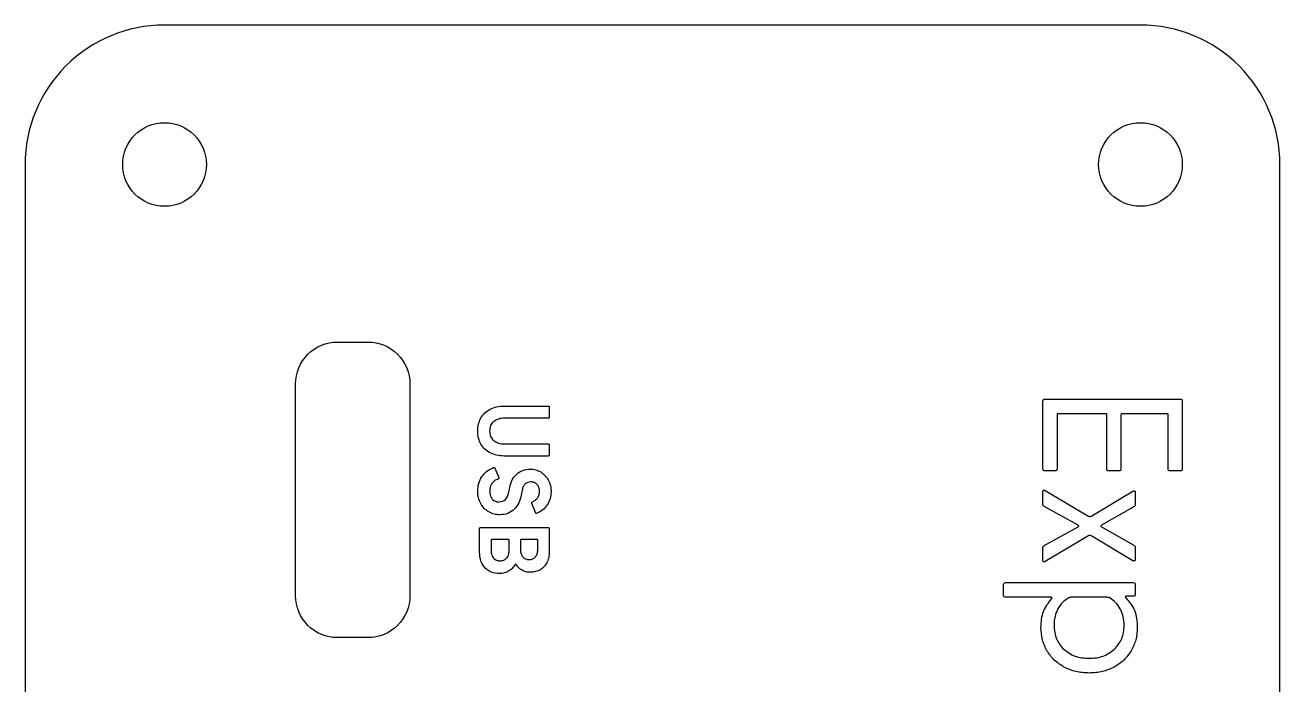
# Model space of a CAD drawing. Header units: millimetres. Extents: x 6.3 to 98.4, y -103.7 to -6.4.
# Drawn here: x 6.35 to 51.35, y -30.01 to -6.35 of the extents above; entities that cross this region are included whole.
import ezdxf

# ---------------------------------------------------------------- set-up
doc = ezdxf.new("R2010")
doc.units = ezdxf.units.MM
doc.layers.get('0').update_dxf_attribs({"linetype": 'CONTINUOUS'})

msp = doc.modelspace()

# ---------------------------------------------------------------- linework, layer by layer
for p, q in [((42.921, -19.761), (47.779, -19.761)), ((23.529, -20.014), (25.107, -20.014)), ((25.15, -20.057), (25.15, -20.407)), ((42.85, -22.268), (42.85, -19.833)), ((47.85, -19.833), (47.85, -22.268)), ((25.107, -20.45), (23.561, -20.45)), ((43.357, -20.326), (43.357, -22.268)), ((45.107, -20.29), (43.393, -20.29)), ((45.143, -22.268), (45.143, -20.326)), ((45.65, -20.326), (45.65, -22.268)), ((47.307, -20.29), (45.686, -20.29)), ((47.343, -22.268), (47.343, -20.326)), ((23.561, -21.372), (25.107, -21.372)), ((25.15, -21.414), (25.15, -21.764)), ((25.107, -21.807), (23.529, -21.807)), ((23.2, -22.247), (23.336, -22.579)), ((43.286, -22.34), (42.921, -22.34)), ((45.579, -22.34), (45.214, -22.34)), ((47.779, -22.34), (47.414, -22.34)), ((23.696, -23.107), (23.729, -22.929)), ((24.175, -23.029), (24.143, -23.211)), ((42.85, -23.533), (42.85, -23.09)), ((42.936, -23.04), (44.457, -23.947)), ((44.6, -23.947), (46.079, -23.068)), ((46.164, -23.118), (46.164, -23.554)), ((24.654, -23.836), (24.521, -23.504)), ((44.114, -24.29), (42.9, -23.611)), ((46.114, -23.633), (44.95, -24.29)), ((22.65, -25.257), (22.65, -24.407)), ((22.693, -24.368), (25.107, -24.368)), ((25.15, -24.407), (25.15, -25.225)), ((42.9, -25.018), (44.114, -24.34)), ((44.457, -24.683), (42.936, -25.59)), ((46.079, -25.561), (44.6, -24.683)), ((44.95, -24.34), (46.114, -24.997)), ((23.064, -24.825), (23.064, -25.204)), ((23.686, -24.804), (23.086, -24.804)), ((23.707, -25.204), (23.707, -24.825)), ((24.114, -24.825), (24.114, -25.168)), ((24.714, -24.804), (24.136, -24.804)), ((24.736, -25.168), (24.736, -24.825)), ((42.85, -25.54), (42.85, -25.097)), ((46.164, -25.076), (46.164, -25.511)), ((41.443, -26.797), (41.443, -26.418)), ((41.514, -26.347), (46.093, -26.347)), ((46.164, -26.418), (46.164, -26.761)), ((43.136, -26.868), (41.514, -26.868)), ((45.121, -26.868), (43.893, -26.868)), ((46.093, -26.833), (45.843, -26.833))]:
    msp.add_line(p, q)
for points in [[(6.35, -98.694, 0.414214), (11.35, -103.694), (46.35, -103.694, 0.414214), (51.35, -98.694), (51.35, -11.35, 0.414214), (46.35, -6.35), (11.35, -6.35, 0.414214), (6.35, -11.35)], [(18.65, -28.318), (17.55, -28.318, -0.414214), (16.05, -26.818), (16.05, -19.218, -0.414214), (17.55, -17.718), (18.65, -17.718, -0.414214), (20.15, -19.218), (20.15, -26.818, -0.414214)]]:
    msp.add_lwpolyline(points, format="xyb", close=True)
for centre in [(11.35, -11.35), (46.35, -11.35)]:
    msp.add_circle(centre, 1.5)
for points, knots in [([(42.85, -19.833), (42.853, -19.812), (42.859, -19.77), (42.901, -19.764), (42.921, -19.761)], [0, 0, 0, 0, 0.00564692, 0.01129382, 0.01129382, 0.01129382, 0.01129382]), ([(47.779, -19.761), (47.799, -19.764), (47.841, -19.77), (47.847, -19.812), (47.85, -19.833)], [0, 0, 0, 0, 0.00564697, 0.01129378, 0.01129378, 0.01129378, 0.01129378]), ([(22.698, -20.438), (22.741, -20.374), (22.828, -20.246), (22.961, -20.166), (23.029, -20.125)], [0, 0, 0, 0, 0.02276461, 0.04596284, 0.04596284, 0.04596284, 0.04596284]), ([(23.029, -20.125), (23.105, -20.093), (23.265, -20.025), (23.438, -20.018), (23.529, -20.014)], [0, 0, 0, 0, 0.02465466, 0.05158301, 0.05158301, 0.05158301, 0.05158301]), ([(25.107, -20.014), (25.113, -20.015), (25.124, -20.016), (25.133, -20.023), (25.137, -20.027)], [0, 0, 0, 0, 0.001681096, 0.003352668, 0.003352668, 0.003352668, 0.003352668]), ([(25.137, -20.027), (25.141, -20.031), (25.148, -20.04), (25.149, -20.052), (25.15, -20.057)], [0, 0, 0, 0, 0.001671572, 0.003352654, 0.003352654, 0.003352654, 0.003352654]), ([(22.582, -20.911), (22.586, -20.825), (22.594, -20.659), (22.664, -20.51), (22.698, -20.438)], [0, 0, 0, 0, 0.02556698, 0.04915204, 0.04915204, 0.04915204, 0.04915204]), ([(23.148, -20.57), (23.107, -20.616), (23.02, -20.712), (23.012, -20.842), (23.007, -20.911)], [0, 0, 0, 0, 0.01795698, 0.03787, 0.03787, 0.03787, 0.03787]), ([(23.561, -20.45), (23.479, -20.453), (23.33, -20.457), (23.205, -20.535), (23.148, -20.57)], [0, 0, 0, 0, 0.0240705, 0.04361782, 0.04361782, 0.04361782, 0.04361782]), ([(25.137, -20.438), (25.133, -20.441), (25.124, -20.449), (25.113, -20.45), (25.107, -20.45)], [0, 0, 0, 0, 0.001671589, 0.003352685, 0.003352685, 0.003352685, 0.003352685]), ([(25.15, -20.407), (25.149, -20.413), (25.148, -20.424), (25.141, -20.433), (25.137, -20.438)], [0, 0, 0, 0, 0.001681096, 0.003352643, 0.003352643, 0.003352643, 0.003352643]), ([(43.393, -20.29), (43.382, -20.291), (43.362, -20.294), (43.359, -20.315), (43.357, -20.326)], [0, 0, 0, 0, 0.002823414, 0.005646941, 0.005646941, 0.005646941, 0.005646941]), ([(45.143, -20.326), (45.141, -20.315), (45.138, -20.294), (45.118, -20.291), (45.107, -20.29)], [0, 0, 0, 0, 0.002823508, 0.005647035, 0.005647035, 0.005647035, 0.005647035]), ([(45.686, -20.29), (45.675, -20.291), (45.654, -20.294), (45.651, -20.315), (45.65, -20.326)], [0, 0, 0, 0, 0.002823442, 0.005646969, 0.005646969, 0.005646969, 0.005646969]), ([(47.343, -20.326), (47.341, -20.315), (47.338, -20.294), (47.318, -20.291), (47.307, -20.29)], [0, 0, 0, 0, 0.002823517, 0.005646988, 0.005646988, 0.005646988, 0.005646988]), ([(22.698, -21.384), (22.664, -21.312), (22.594, -21.162), (22.586, -20.997), (22.582, -20.911)], [0, 0, 0, 0, 0.02358503, 0.04915204, 0.04915204, 0.04915204, 0.04915204]), ([(23.007, -20.911), (23.012, -20.979), (23.02, -21.109), (23.107, -21.206), (23.148, -21.252)], [0, 0, 0, 0, 0.01991302, 0.03787, 0.03787, 0.03787, 0.03787]), ([(23.029, -21.697), (22.961, -21.656), (22.828, -21.576), (22.741, -21.448), (22.698, -21.384)], [0, 0, 0, 0, 0.02319824, 0.04596285, 0.04596285, 0.04596285, 0.04596285]), ([(23.148, -21.252), (23.205, -21.287), (23.33, -21.364), (23.479, -21.369), (23.561, -21.372)], [0, 0, 0, 0, 0.01954732, 0.04361782, 0.04361782, 0.04361782, 0.04361782]), ([(25.107, -21.372), (25.113, -21.372), (25.124, -21.373), (25.133, -21.38), (25.137, -21.384)], [0, 0, 0, 0, 0.001681096, 0.003352685, 0.003352685, 0.003352685, 0.003352685]), ([(25.137, -21.384), (25.141, -21.388), (25.148, -21.397), (25.149, -21.409), (25.15, -21.414)], [0, 0, 0, 0, 0.001671597, 0.003352664, 0.003352664, 0.003352664, 0.003352664]), ([(23.529, -21.807), (23.438, -21.804), (23.265, -21.796), (23.105, -21.729), (23.029, -21.697)], [0, 0, 0, 0, 0.02692836, 0.05158301, 0.05158301, 0.05158301, 0.05158301]), ([(25.137, -21.795), (25.133, -21.798), (25.124, -21.806), (25.113, -21.807), (25.107, -21.807)], [0, 0, 0, 0, 0.001671589, 0.003352679, 0.003352679, 0.003352679, 0.003352679]), ([(25.15, -21.764), (25.149, -21.77), (25.148, -21.782), (25.141, -21.79), (25.137, -21.795)], [0, 0, 0, 0, 0.001681096, 0.003352668, 0.003352668, 0.003352668, 0.003352668]), ([(22.732, -22.545), (22.787, -22.475), (22.9, -22.334), (23.063, -22.26), (23.146, -22.222)], [0, 0, 0, 0, 0.02625061, 0.05320815, 0.05320815, 0.05320815, 0.05320815]), ([(23.146, -22.222), (23.149, -22.221), (23.155, -22.218), (23.161, -22.218), (23.164, -22.218)], [0, 0, 0, 0, 0.00084702, 0.001833236, 0.001833236, 0.001833236, 0.001833236]), ([(23.164, -22.218), (23.172, -22.219), (23.189, -22.223), (23.196, -22.238), (23.2, -22.247)], [0, 0, 0, 0, 0.002258755, 0.004834142, 0.004834142, 0.004834142, 0.004834142]), ([(23.729, -22.929), (23.751, -22.835), (23.794, -22.655), (23.919, -22.518), (23.979, -22.452)], [0, 0, 0, 0, 0.02836167, 0.05461473, 0.05461473, 0.05461473, 0.05461473]), ([(23.979, -22.452), (24.05, -22.4), (24.197, -22.294), (24.378, -22.282), (24.471, -22.275)], [0, 0, 0, 0, 0.02580904, 0.05330937, 0.05330937, 0.05330937, 0.05330937]), ([(24.471, -22.275), (24.537, -22.279), (24.667, -22.288), (24.783, -22.347), (24.841, -22.377)], [0, 0, 0, 0, 0.0194086, 0.03870599, 0.03870599, 0.03870599, 0.03870599]), ([(24.841, -22.377), (24.895, -22.415), (25.005, -22.492), (25.076, -22.605), (25.112, -22.663)], [0, 0, 0, 0, 0.01956355, 0.03976228, 0.03976228, 0.03976228, 0.03976228]), ([(42.921, -22.34), (42.901, -22.337), (42.859, -22.331), (42.853, -22.289), (42.85, -22.268)], [0, 0, 0, 0, 0.00564694, 0.01129386, 0.01129386, 0.01129386, 0.01129386]), ([(43.357, -22.268), (43.354, -22.289), (43.348, -22.331), (43.307, -22.337), (43.286, -22.34)], [0, 0, 0, 0, 0.00564692, 0.01129392, 0.01129392, 0.01129392, 0.01129392]), ([(45.214, -22.34), (45.193, -22.337), (45.152, -22.331), (45.146, -22.289), (45.143, -22.268)], [0, 0, 0, 0, 0.00564694, 0.01129386, 0.01129386, 0.01129386, 0.01129386]), ([(45.65, -22.268), (45.647, -22.289), (45.641, -22.331), (45.599, -22.337), (45.579, -22.34)], [0, 0, 0, 0, 0.00564693, 0.01129387, 0.01129387, 0.01129387, 0.01129387]), ([(47.414, -22.34), (47.393, -22.337), (47.352, -22.331), (47.346, -22.289), (47.343, -22.268)], [0, 0, 0, 0, 0.00564694, 0.01129386, 0.01129386, 0.01129386, 0.01129386]), ([(47.85, -22.268), (47.847, -22.289), (47.841, -22.331), (47.799, -22.337), (47.779, -22.34)], [0, 0, 0, 0, 0.00564693, 0.01129387, 0.01129387, 0.01129387, 0.01129387]), ([(22.582, -23.061), (22.588, -22.967), (22.599, -22.784), (22.688, -22.623), (22.732, -22.545)], [0, 0, 0, 0, 0.02779877, 0.05436129, 0.05436129, 0.05436129, 0.05436129]), ([(23.089, -22.791), (23.067, -22.832), (23.022, -22.916), (23.017, -23.011), (23.014, -23.061)], [0, 0, 0, 0, 0.01358528, 0.02830345, 0.02830345, 0.02830345, 0.02830345]), ([(23.311, -22.632), (23.265, -22.65), (23.178, -22.684), (23.118, -22.756), (23.089, -22.791)], [0, 0, 0, 0, 0.01431532, 0.02767012, 0.02767012, 0.02767012, 0.02767012]), ([(23.339, -22.597), (23.338, -22.605), (23.336, -22.623), (23.319, -22.629), (23.311, -22.632)], [0, 0, 0, 0, 0.002428833, 0.004909632, 0.004909632, 0.004909632, 0.004909632]), ([(23.336, -22.579), (23.337, -22.581), (23.339, -22.587), (23.339, -22.593), (23.339, -22.597)], [0, 0, 0, 0, 0.000847002, 0.001833217, 0.001833217, 0.001833217, 0.001833217]), ([(24.286, -22.809), (24.26, -22.839), (24.206, -22.903), (24.186, -22.985), (24.175, -23.029)], [0, 0, 0, 0, 0.01158969, 0.0249023, 0.0249023, 0.0249023, 0.0249023]), ([(24.486, -22.732), (24.448, -22.735), (24.374, -22.741), (24.315, -22.787), (24.286, -22.809)], [0, 0, 0, 0, 0.01106071, 0.02183593, 0.02183593, 0.02183593, 0.02183593]), ([(24.711, -22.825), (24.679, -22.798), (24.614, -22.743), (24.529, -22.736), (24.486, -22.732)], [0, 0, 0, 0, 0.01225947, 0.02488544, 0.02488544, 0.02488544, 0.02488544]), ([(24.8, -23.079), (24.797, -23.029), (24.792, -22.936), (24.737, -22.86), (24.711, -22.825)], [0, 0, 0, 0, 0.01454724, 0.02740997, 0.02740997, 0.02740997, 0.02740997]), ([(25.112, -22.663), (25.142, -22.727), (25.203, -22.86), (25.211, -23.007), (25.214, -23.082)], [0, 0, 0, 0, 0.02111574, 0.04353737, 0.04353737, 0.04353737, 0.04353737]), ([(22.689, -23.514), (22.658, -23.446), (22.593, -23.302), (22.586, -23.143), (22.582, -23.061)], [0, 0, 0, 0, 0.02246827, 0.04698997, 0.04698997, 0.04698997, 0.04698997]), ([(23.014, -23.061), (23.016, -23.118), (23.02, -23.224), (23.078, -23.312), (23.104, -23.352)], [0, 0, 0, 0, 0.01688919, 0.03095196, 0.03095196, 0.03095196, 0.03095196]), ([(23.104, -23.352), (23.137, -23.382), (23.205, -23.443), (23.296, -23.45), (23.343, -23.454)], [0, 0, 0, 0, 0.0129385, 0.02665869, 0.02665869, 0.02665869, 0.02665869]), ([(23.343, -23.454), (23.43, -23.435), (23.617, -23.396), (23.669, -23.208), (23.696, -23.107)], [0, 0, 0, 0, 0.0246936, 0.05341113, 0.05341113, 0.05341113, 0.05341113]), ([(24.143, -23.211), (24.119, -23.306), (24.072, -23.492), (23.952, -23.64), (23.893, -23.713)], [0, 0, 0, 0, 0.02901114, 0.05666753, 0.05666753, 0.05666753, 0.05666753]), ([(24.543, -23.45), (24.58, -23.432), (24.653, -23.396), (24.705, -23.333), (24.73, -23.302)], [0, 0, 0, 0, 0.01226579, 0.0241393, 0.0241393, 0.0241393, 0.0241393]), ([(24.73, -23.302), (24.751, -23.268), (24.792, -23.199), (24.797, -23.119), (24.8, -23.079)], [0, 0, 0, 0, 0.01171941, 0.02367723, 0.02367723, 0.02367723, 0.02367723]), ([(25.214, -23.082), (25.209, -23.169), (25.199, -23.338), (25.117, -23.485), (25.077, -23.557)], [0, 0, 0, 0, 0.02567755, 0.05002316, 0.05002316, 0.05002316, 0.05002316]), ([(42.85, -23.09), (42.85, -23.077), (42.851, -23.055), (42.868, -23.039), (42.875, -23.033)], [0, 0, 0, 0, 0.003625669, 0.006473056, 0.006473056, 0.006473056, 0.006473056]), ([(42.875, -23.033), (42.884, -23.03), (42.905, -23.023), (42.925, -23.034), (42.936, -23.04)], [0, 0, 0, 0, 0.002819171, 0.006351402, 0.006351402, 0.006351402, 0.006351402]), ([(46.079, -23.068), (46.087, -23.064), (46.1, -23.057), (46.115, -23.055), (46.121, -23.054)], [0, 0, 0, 0, 0.002719926, 0.004541017, 0.004541017, 0.004541017, 0.004541017]), ([(46.121, -23.054), (46.134, -23.058), (46.163, -23.068), (46.164, -23.1), (46.164, -23.118)], [0, 0, 0, 0, 0.003593683, 0.008532715, 0.008532715, 0.008532715, 0.008532715]), ([(22.977, -23.811), (22.919, -23.772), (22.803, -23.693), (22.728, -23.575), (22.689, -23.514)], [0, 0, 0, 0, 0.02052082, 0.04169134, 0.04169134, 0.04169134, 0.04169134]), ([(23.375, -23.914), (23.304, -23.91), (23.165, -23.902), (23.039, -23.841), (22.977, -23.811)], [0, 0, 0, 0, 0.02100836, 0.04151014, 0.04151014, 0.04151014, 0.04151014]), ([(23.893, -23.713), (23.821, -23.771), (23.671, -23.894), (23.476, -23.908), (23.375, -23.914)], [0, 0, 0, 0, 0.02719029, 0.05681934, 0.05681934, 0.05681934, 0.05681934]), ([(24.518, -23.482), (24.519, -23.475), (24.522, -23.461), (24.536, -23.454), (24.543, -23.45)], [0, 0, 0, 0, 0.001976408, 0.004280618, 0.004280618, 0.004280618, 0.004280618]), ([(24.521, -23.504), (24.52, -23.501), (24.518, -23.494), (24.518, -23.487), (24.518, -23.482)], [0, 0, 0, 0, 0.00093213, 0.002185344, 0.002185344, 0.002185344, 0.002185344]), ([(24.689, -23.864), (24.681, -23.863), (24.665, -23.86), (24.657, -23.844), (24.654, -23.836)], [0, 0, 0, 0, 0.002258765, 0.004834102, 0.004834102, 0.004834102, 0.004834102]), ([(25.077, -23.557), (25.027, -23.621), (24.926, -23.749), (24.78, -23.823), (24.707, -23.861)], [0, 0, 0, 0, 0.02398801, 0.04834246, 0.04834246, 0.04834246, 0.04834246]), ([(42.9, -23.611), (42.885, -23.601), (42.857, -23.582), (42.852, -23.549), (42.85, -23.533)], [0, 0, 0, 0, 0.005057064, 0.009693023, 0.009693023, 0.009693023, 0.009693023]), ([(46.164, -23.554), (46.162, -23.57), (46.157, -23.603), (46.129, -23.623), (46.114, -23.633)], [0, 0, 0, 0, 0.004635852, 0.009692974, 0.009692974, 0.009692974, 0.009692974]), ([(24.707, -23.861), (24.704, -23.862), (24.699, -23.864), (24.693, -23.864), (24.689, -23.864)], [0, 0, 0, 0, 0.000847011, 0.001833212, 0.001833212, 0.001833212, 0.001833212]), ([(44.136, -24.318), (44.134, -24.313), (44.131, -24.301), (44.12, -24.294), (44.114, -24.29)], [0, 0, 0, 0, 0.001525638, 0.003675972, 0.003675972, 0.003675972, 0.003675972]), ([(44.457, -23.947), (44.469, -23.955), (44.49, -23.971), (44.516, -23.974), (44.529, -23.976)], [0, 0, 0, 0, 0.00416501, 0.007807133, 0.007807133, 0.007807133, 0.007807133]), ([(44.529, -23.976), (44.541, -23.974), (44.567, -23.971), (44.589, -23.955), (44.6, -23.947)], [0, 0, 0, 0, 0.003642182, 0.007807192, 0.007807192, 0.007807192, 0.007807192]), ([(44.95, -24.29), (44.944, -24.294), (44.933, -24.301), (44.93, -24.313), (44.929, -24.318)], [0, 0, 0, 0, 0.00215021, 0.00367596, 0.00367596, 0.00367596, 0.00367596]), ([(22.65, -24.407), (22.652, -24.396), (22.656, -24.372), (22.68, -24.369), (22.693, -24.368)], [0, 0, 0, 0, 0.003135193, 0.0064962, 0.0064962, 0.0064962, 0.0064962]), ([(25.107, -24.368), (25.12, -24.369), (25.144, -24.372), (25.148, -24.396), (25.15, -24.407)], [0, 0, 0, 0, 0.003361007, 0.0064962, 0.0064962, 0.0064962, 0.0064962]), ([(44.114, -24.34), (44.12, -24.338), (44.131, -24.334), (44.134, -24.323), (44.136, -24.318)], [0, 0, 0, 0, 0.00183849, 0.00319848, 0.00319848, 0.00319848, 0.00319848]), ([(44.529, -24.654), (44.52, -24.656), (44.495, -24.663), (44.472, -24.675), (44.457, -24.683)], [0, 0, 0, 0, 0.002600041, 0.007713558, 0.007713558, 0.007713558, 0.007713558]), ([(44.6, -24.683), (44.585, -24.675), (44.562, -24.663), (44.537, -24.656), (44.529, -24.654)], [0, 0, 0, 0, 0.005113516, 0.007713615, 0.007713615, 0.007713615, 0.007713615]), ([(44.929, -24.318), (44.93, -24.323), (44.933, -24.334), (44.944, -24.338), (44.95, -24.34)], [0, 0, 0, 0, 0.001359991, 0.003198428, 0.003198428, 0.003198428, 0.003198428]), ([(23.086, -24.804), (23.079, -24.805), (23.067, -24.806), (23.065, -24.819), (23.064, -24.825)], [0, 0, 0, 0, 0.001694088, 0.003388147, 0.003388147, 0.003388147, 0.003388147]), ([(24.136, -24.804), (24.129, -24.805), (24.117, -24.806), (24.115, -24.819), (24.114, -24.825)], [0, 0, 0, 0, 0.001694088, 0.003388147, 0.003388147, 0.003388147, 0.003388147]), ([(24.114, -25.168), (24.117, -25.218), (24.121, -25.312), (24.174, -25.389), (24.198, -25.425)], [0, 0, 0, 0, 0.0147924, 0.02752816, 0.02752816, 0.02752816, 0.02752816]), ([(24.652, -25.425), (24.676, -25.389), (24.729, -25.312), (24.733, -25.218), (24.736, -25.168)], [0, 0, 0, 0, 0.01273575, 0.02752815, 0.02752815, 0.02752815, 0.02752815]), ([(24.736, -24.825), (24.735, -24.819), (24.733, -24.806), (24.721, -24.805), (24.714, -24.804)], [0, 0, 0, 0, 0.001694055, 0.003388129, 0.003388129, 0.003388129, 0.003388129]), ([(42.85, -25.097), (42.852, -25.081), (42.857, -25.048), (42.885, -25.028), (42.9, -25.018)], [0, 0, 0, 0, 0.004635975, 0.009692995, 0.009692995, 0.009692995, 0.009692995]), ([(46.114, -24.997), (46.129, -25.007), (46.157, -25.026), (46.162, -25.06), (46.164, -25.076)], [0, 0, 0, 0, 0.005057122, 0.009692974, 0.009692974, 0.009692974, 0.009692974]), ([(22.846, -25.822), (22.789, -25.744), (22.666, -25.577), (22.656, -25.369), (22.65, -25.257)], [0, 0, 0, 0, 0.02825223, 0.06094461, 0.06094461, 0.06094461, 0.06094461]), ([(23.064, -25.204), (23.067, -25.256), (23.071, -25.353), (23.126, -25.433), (23.152, -25.47)], [0, 0, 0, 0, 0.01537957, 0.02851961, 0.02851961, 0.02851961, 0.02851961]), ([(23.152, -25.47), (23.184, -25.497), (23.252, -25.555), (23.34, -25.561), (23.386, -25.564)], [0, 0, 0, 0, 0.01244582, 0.02582632, 0.02582632, 0.02582632, 0.02582632]), ([(23.386, -25.564), (23.431, -25.561), (23.52, -25.555), (23.587, -25.497), (23.62, -25.47)], [0, 0, 0, 0, 0.0133805, 0.02582632, 0.02582632, 0.02582632, 0.02582632]), ([(23.62, -25.47), (23.645, -25.433), (23.7, -25.353), (23.705, -25.256), (23.707, -25.204)], [0, 0, 0, 0, 0.01314006, 0.02851963, 0.02851963, 0.02851963, 0.02851963]), ([(24.198, -25.425), (24.229, -25.452), (24.294, -25.508), (24.38, -25.515), (24.425, -25.518)], [0, 0, 0, 0, 0.01207643, 0.02509754, 0.02509754, 0.02509754, 0.02509754]), ([(24.425, -25.518), (24.47, -25.515), (24.556, -25.508), (24.621, -25.452), (24.652, -25.425)], [0, 0, 0, 0, 0.0130211, 0.02509759, 0.02509759, 0.02509759, 0.02509759]), ([(25.062, -25.631), (25.031, -25.683), (24.97, -25.787), (24.87, -25.854), (24.821, -25.888)], [0, 0, 0, 0, 0.01818038, 0.03563186, 0.03563186, 0.03563186, 0.03563186]), ([(25.15, -25.225), (25.147, -25.299), (25.142, -25.44), (25.088, -25.569), (25.062, -25.631)], [0, 0, 0, 0, 0.02202855, 0.04176747, 0.04176747, 0.04176747, 0.04176747]), ([(42.893, -25.604), (42.88, -25.6), (42.851, -25.591), (42.85, -25.558), (42.85, -25.54)], [0, 0, 0, 0, 0.00359371, 0.008532619, 0.008532619, 0.008532619, 0.008532619]), ([(42.936, -25.59), (42.928, -25.594), (42.914, -25.601), (42.899, -25.603), (42.893, -25.604)], [0, 0, 0, 0, 0.002719926, 0.004541047, 0.004541047, 0.004541047, 0.004541047]), ([(46.139, -25.568), (46.13, -25.571), (46.109, -25.578), (46.089, -25.567), (46.079, -25.561)], [0, 0, 0, 0, 0.002819201, 0.006351376, 0.006351376, 0.006351376, 0.006351376]), ([(46.164, -25.511), (46.164, -25.524), (46.163, -25.547), (46.147, -25.562), (46.139, -25.568)], [0, 0, 0, 0, 0.003625669, 0.006473056, 0.006473056, 0.006473056, 0.006473056]), ([(23.354, -26.022), (23.256, -26.014), (23.066, -26), (22.918, -25.88), (22.846, -25.822)], [0, 0, 0, 0, 0.02865389, 0.05569552, 0.05569552, 0.05569552, 0.05569552]), ([(23.689, -25.938), (23.638, -25.962), (23.532, -26.013), (23.414, -26.019), (23.354, -26.022)], [0, 0, 0, 0, 0.01692811, 0.03490809, 0.03490809, 0.03490809, 0.03490809]), ([(23.914, -25.707), (23.885, -25.754), (23.827, -25.846), (23.735, -25.907), (23.689, -25.938)], [0, 0, 0, 0, 0.01619774, 0.0325293, 0.0325293, 0.0325293, 0.0325293]), ([(23.939, -25.686), (23.934, -25.687), (23.923, -25.69), (23.917, -25.701), (23.914, -25.707)], [0, 0, 0, 0, 0.001442438, 0.003424931, 0.003424931, 0.003424931, 0.003424931]), ([(23.961, -25.704), (23.958, -25.699), (23.953, -25.69), (23.943, -25.687), (23.939, -25.686)], [0, 0, 0, 0, 0.001715143, 0.002875857, 0.002875857, 0.002875857, 0.002875857]), ([(24.171, -25.904), (24.13, -25.878), (24.046, -25.825), (23.989, -25.744), (23.961, -25.704)], [0, 0, 0, 0, 0.01464529, 0.02931454, 0.02931454, 0.02931454, 0.02931454]), ([(24.475, -25.975), (24.42, -25.973), (24.315, -25.968), (24.218, -25.925), (24.171, -25.904)], [0, 0, 0, 0, 0.01625905, 0.03143266, 0.03143266, 0.03143266, 0.03143266]), ([(24.821, -25.888), (24.768, -25.913), (24.658, -25.965), (24.537, -25.972), (24.475, -25.975)], [0, 0, 0, 0, 0.01760789, 0.03604172, 0.03604172, 0.03604172, 0.03604172]), ([(41.443, -26.418), (41.446, -26.398), (41.452, -26.356), (41.493, -26.35), (41.514, -26.347)], [0, 0, 0, 0, 0.00564681, 0.01129375, 0.01129375, 0.01129375, 0.01129375]), ([(46.093, -26.347), (46.114, -26.35), (46.155, -26.356), (46.161, -26.398), (46.164, -26.418)], [0, 0, 0, 0, 0.00564687, 0.0112939, 0.0112939, 0.0112939, 0.0112939]), ([(41.514, -26.868), (41.493, -26.865), (41.452, -26.86), (41.446, -26.818), (41.443, -26.797)], [0, 0, 0, 0, 0.00564688, 0.01129371, 0.01129371, 0.01129371, 0.01129371]), ([(42.779, -27.954), (42.791, -27.755), (42.814, -27.375), (43.047, -27.075), (43.157, -26.933)], [0, 0, 0, 0, 0.05845, 0.1112062, 0.1112062, 0.1112062, 0.1112062]), ([(43.179, -26.886), (43.174, -26.881), (43.163, -26.868), (43.146, -26.868), (43.136, -26.868)], [0, 0, 0, 0, 0.001958315, 0.004850055, 0.004850055, 0.004850055, 0.004850055]), ([(43.157, -26.933), (43.165, -26.925), (43.179, -26.912), (43.179, -26.893), (43.179, -26.886)], [0, 0, 0, 0, 0.003249992, 0.005311479, 0.005311479, 0.005311479, 0.005311479]), ([(43.779, -26.897), (43.699, -26.944), (43.538, -27.041), (43.439, -27.201), (43.389, -27.283)], [0, 0, 0, 0, 0.02722503, 0.0555309, 0.0555309, 0.0555309, 0.0555309]), ([(43.893, -26.868), (43.874, -26.87), (43.834, -26.872), (43.797, -26.889), (43.779, -26.897)], [0, 0, 0, 0, 0.00575877, 0.01186166, 0.01186166, 0.01186166, 0.01186166]), ([(45.236, -26.897), (45.217, -26.889), (45.181, -26.872), (45.141, -26.87), (45.121, -26.868)], [0, 0, 0, 0, 0.00610289, 0.01186166, 0.01186166, 0.01186166, 0.01186166]), ([(45.625, -27.283), (45.575, -27.201), (45.476, -27.041), (45.315, -26.944), (45.236, -26.897)], [0, 0, 0, 0, 0.02830586, 0.05553088, 0.05553088, 0.05553088, 0.05553088]), ([(45.843, -26.833), (45.833, -26.832), (45.816, -26.832), (45.807, -26.845), (45.804, -26.851)], [0, 0, 0, 0, 0.002803615, 0.004575997, 0.004575997, 0.004575997, 0.004575997]), ([(45.804, -26.851), (45.805, -26.858), (45.807, -26.876), (45.82, -26.889), (45.829, -26.897)], [0, 0, 0, 0, 0.002101694, 0.005406436, 0.005406436, 0.005406436, 0.005406436]), ([(45.829, -26.897), (45.947, -27.038), (46.203, -27.342), (46.224, -27.74), (46.236, -27.954)], [0, 0, 0, 0, 0.0537928, 0.1160589, 0.1160589, 0.1160589, 0.1160589]), ([(46.164, -26.761), (46.161, -26.782), (46.155, -26.824), (46.114, -26.83), (46.093, -26.833)], [0, 0, 0, 0, 0.00564682, 0.01129373, 0.01129373, 0.01129373, 0.01129373]), ([(43.389, -27.283), (43.349, -27.375), (43.265, -27.567), (43.255, -27.775), (43.25, -27.883)], [0, 0, 0, 0, 0.03008626, 0.06206192, 0.06206192, 0.06206192, 0.06206192]), ([(45.764, -27.883), (45.759, -27.775), (45.749, -27.567), (45.666, -27.375), (45.625, -27.283)], [0, 0, 0, 0, 0.03197565, 0.06206192, 0.06206192, 0.06206192, 0.06206192]), ([(43.25, -27.883), (43.263, -28.049), (43.287, -28.371), (43.495, -28.617), (43.596, -28.736)], [0, 0, 0, 0, 0.04854665, 0.0942416, 0.0942416, 0.0942416, 0.0942416]), ([(45.418, -28.736), (45.519, -28.617), (45.727, -28.371), (45.752, -28.049), (45.764, -27.883)], [0, 0, 0, 0, 0.04569495, 0.09424161, 0.09424161, 0.09424161, 0.09424161]), ([(42.996, -28.79), (42.933, -28.661), (42.803, -28.397), (42.787, -28.104), (42.779, -27.954)], [0, 0, 0, 0, 0.04271318, 0.08715514, 0.08715514, 0.08715514, 0.08715514]), ([(46.236, -27.954), (46.227, -28.104), (46.211, -28.397), (46.081, -28.661), (46.018, -28.79)], [0, 0, 0, 0, 0.04444196, 0.08715516, 0.08715516, 0.08715516, 0.08715516]), ([(43.607, -29.376), (43.484, -29.298), (43.24, -29.145), (43.077, -28.907), (42.996, -28.79)], [0, 0, 0, 0, 0.04314795, 0.08542752, 0.08542752, 0.08542752, 0.08542752]), ([(43.596, -28.736), (43.725, -28.831), (43.995, -29.03), (44.331, -29.051), (44.507, -29.061)], [0, 0, 0, 0, 0.04691792, 0.09854349, 0.09854349, 0.09854349, 0.09854349]), ([(44.507, -29.061), (44.683, -29.051), (45.019, -29.03), (45.289, -28.831), (45.418, -28.736)], [0, 0, 0, 0, 0.05162551, 0.09854338, 0.09854338, 0.09854338, 0.09854338]), ([(46.018, -28.79), (45.937, -28.907), (45.775, -29.145), (45.53, -29.298), (45.407, -29.376)], [0, 0, 0, 0, 0.04227953, 0.08542753, 0.08542753, 0.08542753, 0.08542753]), ([(44.507, -29.59), (44.345, -29.582), (44.031, -29.567), (43.745, -29.438), (43.607, -29.376)], [0, 0, 0, 0, 0.04815609, 0.0932594, 0.0932594, 0.0932594, 0.0932594]), ([(45.407, -29.376), (45.269, -29.438), (44.983, -29.567), (44.669, -29.582), (44.507, -29.59)], [0, 0, 0, 0, 0.04510326, 0.09325928, 0.09325928, 0.09325928, 0.09325928])]:
    msp.add_open_spline(points, degree=3, knots=knots)
msp.add_open_spline([(23.707, -24.825), (23.706, -24.819), (23.704, -24.806), (23.692, -24.805), (23.686, -24.804)], degree=3)

doc.saveas('drawing.dxf')
